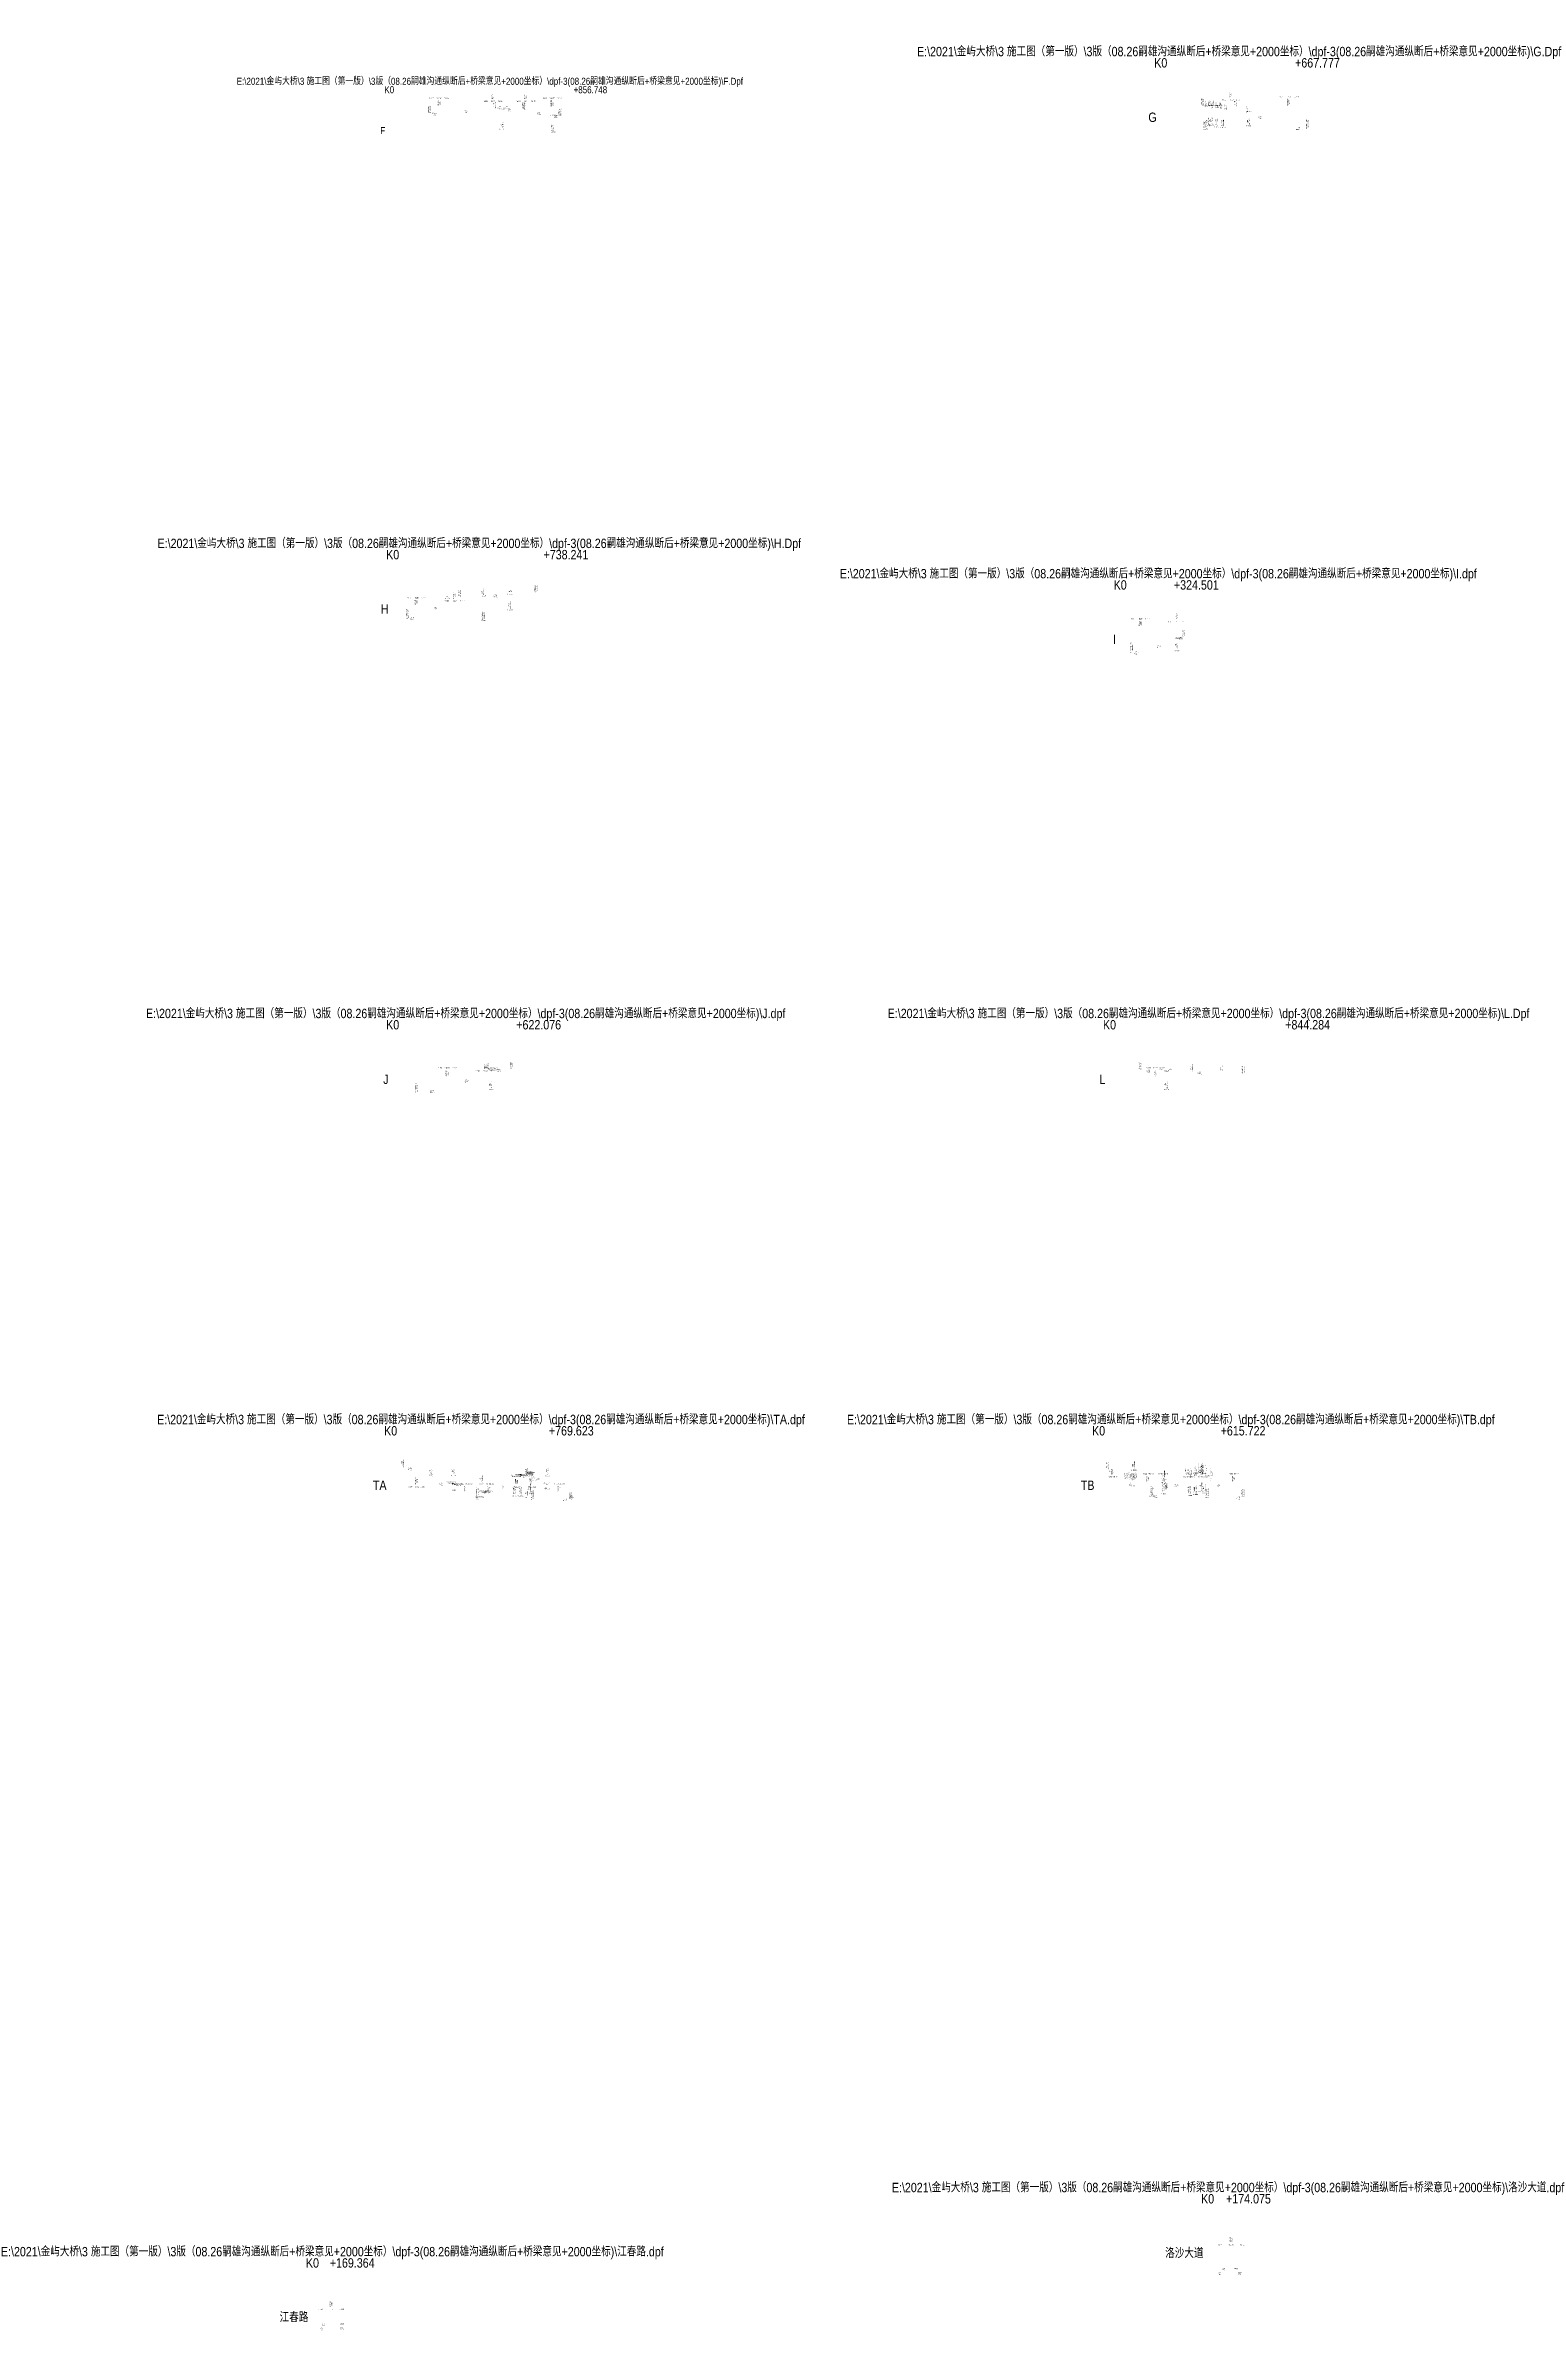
# Model space of a CAD drawing. Extents: x 0 to 558779, y 0 to 2762081.
# Drawn here: x 526284 to 532567, y 2740123 to 2749855 of the extents above; entities that cross this region are included whole.
import ezdxf
from ezdxf.enums import TextEntityAlignment as Align

# ---------------------------------------------------------------- set-up
doc = ezdxf.new("R2010")
doc.units = 0
doc.header["$LTSCALE"] = 20
doc.linetypes.add('HIDDEN', pattern=[0.375, 0.25, -0.125])
for name, color, linetype in [('BcSta', 7, 'Continuous'), ('CtrlPt', 7, 'Continuous'), ('ZdmBz-F', 3, 'Continuous'), ('ZdmBz-G', 3, 'Continuous'), ('ZdmBz-H', 3, 'Continuous'), ('ZdmBz-I', 3, 'Continuous'), ('ZdmBz-J', 3, 'Continuous'), ('ZdmBz-L', 3, 'Continuous'), ('ZdmBz-TA', 3, 'Continuous'), ('ZdmBz-TB', 3, 'Continuous'), ('ZdmBz-江春路', 3, 'Continuous'), ('ZdmBz-洛沙大道', 3, 'Continuous'), ('ZdsjName', 7, 'Continuous')]:
    doc.layers.add(name, color=color, linetype=linetype)
doc.styles.get("Standard").update_dxf_attribs({"font": 'fsdb_e.shx', "width": 0.7, "bigfont": 'hzdx.shx'})

msp = doc.modelspace()

# ---------------------------------------------------------------- texts
at = {"layer": 'BcSta', "color": 8, "width": 0.85}
for s, height, p in [('K0', 40, (531034.693, 2749749.971)), ('+667.777', 40, (531702.47, 2749749.971)), ('K0', 30, (527747.648, 2749643.306)), ('+856.748', 30, (528604.396, 2749643.306)), ('K0', 40, (527762.162, 2747654.906)), ('+738.241', 40, (528500.403, 2747654.906)), ('K0', 40, (530861.829, 2747525.865)), ('+324.501', 40, (531186.33, 2747525.865)), ('K0', 40, (527762.162, 2745652.347)), ('+622.076', 40, (528384.238, 2745652.347)), ('K0', 40, (530816.23, 2745652.347)), ('+844.284', 40, (531660.514, 2745652.347)), ('K0', 40, (527753.477, 2743922.664)), ('+769.623', 40, (528523.1, 2743922.664)), ('K0', 40, (530769.697, 2743922.664)), ('+615.722', 40, (531385.419, 2743922.664)), ('K0', 40, (531234.352, 2740651.085)), ('+174.075', 40, (531408.427, 2740651.085)), ('K0', 40, (527420.24, 2740377.914)), ('+169.364', 40, (527589.604, 2740377.914))]:
    msp.add_text(s, height=height, dxfattribs=at).set_placement(p, align=Align.BOTTOM_CENTER)
at = {"layer": 'CtrlPt', "color": 3, "width": 0.75}
for s, p in [('上跨B,16.2+7.5', (531227.97, 2749604.971)), ('上跨B,16.2+7.5', (531240.415, 2749604.971)), ('上跨E，16.8+7.5', (531241.318, 2749610.971)), ('上跨海江，15.5+7.5', (531252.902, 2749599.096)), ('上跨E，16.8+7.5', (531255.432, 2749610.971)), ('上跨海江，15.5+7.5', (531273.206, 2749599.096)), ('上跨海江，15.5+7.5', (531288.786, 2749599.096)), ('上跨HZ，15.3+7.5', (531291.6, 2749597.096)), ('上跨HZ，15+7.5', (531311.379, 2749591.846)), ('上跨TB，16+2.5+2.5', (531402.093, 2749581.346)), ('25.8-(1.8+0.2+2.5)', (530901.723, 2743760.414)), ('25.7-(1.8+0.2+2.5)', (530913.834, 2743759.414)), ('26-(1.8+0.2+2.5)', (530922.322, 2743760.164)), ('25.9-(1.8+0.2+2.5)', (530927.43, 2743761.414)), ('上跨I，14.9+（5+2.3+0.2）', (531143.097, 2743773.664)), ('上跨海江，15.2+（5+2.3+0.2）', (531163.267, 2743777.789)), ('上跨I，15.1+（5+2.3+0.2）', (531163.35, 2743775.664)), ('上跨海江，15.7+（5+2.3+0.2）', (531182.907, 2743782.789)), ('上跨B，17.2+（5+2.3+0.2）', (531199.097, 2743796.664)), ('上跨海江，15.3+（5+2.3+0.2）', (531201.345, 2743778.789)), ('上跨B，17.2+（5+2.3+0.2）', (531212.097, 2743796.664)), ('上跨A，16.5+（5+2.3+0.2）', (531213.097, 2743789.664)), ('上跨A，16.5+（5+2.3+0.2）', (531227.097, 2743789.664)), ('上跨辅路HY，14.5+（4.5+2.3+0.2）', (531251.097, 2743770.289)), ('21.8-(1.8+0.2+2.5)', (531045.527, 2743710.414)), ('22-(1.8+0.2+2.5)', (531047.245, 2743720.164)), ('21.5-(1.8+0.2+2.5)', (531054.726, 2743717.414)), ('21.8-(1.8+0.2+2.5)', (531058.746, 2743720.414))]:
    msp.add_text(s, height=3, rotation=90, dxfattribs=at).set_placement(p, align=Align.BOTTOM_CENTER)
for s, p in [('K0+193.877', (531229.17, 2749604.971)), ('K0+206.322', (531241.615, 2749604.971)), ('K0+207.225', (531242.518, 2749610.971)), ('K0+218.809', (531254.102, 2749599.096)), ('K0+221.339', (531256.632, 2749610.971)), ('K0+239.113', (531274.406, 2749599.096)), ('K0+254.693', (531289.986, 2749599.096)), ('K0+257.507', (531292.8, 2749597.096)), ('K0+277.286', (531312.579, 2749591.846)), ('K0+368', (531403.293, 2749581.346)), ('K0+132.626', (530902.923, 2743760.414)), ('K0+144.737', (530915.034, 2743759.414)), ('K0+153.225', (530923.522, 2743760.164)), ('K0+158.333', (530928.63, 2743761.414)), ('K0+374', (531144.297, 2743773.664)), ('K0+394.17', (531164.467, 2743777.789)), ('K0+394.253', (531164.55, 2743775.664)), ('K0+413.81', (531184.107, 2743782.789)), ('K0+430', (531200.297, 2743796.664)), ('K0+432.248', (531202.545, 2743778.789)), ('K0+443', (531213.297, 2743796.664)), ('K0+444', (531214.297, 2743789.664)), ('K0+458', (531228.297, 2743789.664)), ('K0+482', (531252.297, 2743770.289)), ('K0+276.43', (531046.727, 2743710.414)), ('K0+278.148', (531048.445, 2743720.164)), ('K0+285.629', (531055.926, 2743717.414)), ('K0+289.649', (531059.946, 2743720.414))]:
    msp.add_text(s, height=3, rotation=90, dxfattribs=at).set_placement(p, align=Align.TOP_CENTER)
for s, p in [('K0+469.259', (528216.907, 2749591.006)), ('K0+495.549', (528243.197, 2749591.006)), ('K0+233.378', (527995.54, 2747502.606)), ('K0+500', (528262.162, 2747530.606)), ('K0+405', (528167.162, 2745497.047)), ('K0+431', (528193.162, 2745497.047)), ('K0+220', (531036.23, 2745495.047)), ('K0+260', (531076.23, 2745495.047)), ('K0+047', (527467.24, 2740146.144)), ('K0+127', (527547.24, 2740147.744))]:
    msp.add_text(s, height=3, dxfattribs=at).set_placement(p, align=Align.TOP_CENTER)
for s, p in [('上跨江春路', (528216.907, 2749592.206)), ('上跨江春路', (528243.197, 2749592.206)), ('B匝道合流鼻端', (527995.54, 2747503.806)), ('上跨TB', (528262.162, 2747531.806)), ('上跨江春路，15.2+7.5', (528167.162, 2745498.247)), ('上跨江春路，15.2+7.5', (528193.162, 2745498.247)), ('沙经二路', (531036.23, 2745496.247)), ('沙经二路', (531076.23, 2745496.247)), ('江城左辅路', (527467.24, 2740147.344)), ('江城右辅路', (527547.24, 2740148.944))]:
    msp.add_text(s, height=3, dxfattribs=at).set_placement(p, align=Align.BOTTOM_CENTER)
at = {"layer": 'CtrlPt', "width": 0.75}
for s, p in [('上跨I,14.7+(2.3+0.2+5)', (528282.196, 2743763.564)), ('上跨海江,14.6+(5+2.3+0.2)', (528301.477, 2743762.564)), ('上跨I,15+(2.3+0.2+5)', (528301.763, 2743766.564)), ('上跨海江,15+(5+2.3+0.2)', (528318.42, 2743766.564)), ('上跨海江,15+(5+2.3+0.2)', (528322.675, 2743766.564)), ('上跨海江,14.7+(5+2.3+0.2)', (528338.499, 2743763.564)), ('上跨B,15.2+(5+2.3+0.2)', (528341.935, 2743768.564)), ('上跨A,16.4+(5+2+0.2)', (528341.237, 2743777.564)), ('上跨A,16.1+(5+2+0.2)', (528343.143, 2743774.564)), ('上跨B,15.2+(5+2.3+0.2)', (528351.28, 2743768.564)), ('上跨A,16.2+(5+2+0.2)', (528350.552, 2743775.564)), ('上跨A,15.9+(5+2+0.2)', (528352.39, 2743772.564)), ('下穿A,23.7-(1.8+0.2+2.5)', (528009.829, 2743733.564)), ('下穿A,23.1-(1.8+0.2+2.5)', (528024.458, 2743727.564)), ('下穿A,23.3-(1.8+0.2+2.5)', (528033.381, 2743728.564)), ('下穿A,22.8-(1.8+0.2+2.5)', (528042.653, 2743724.564)), ('下穿F,19.6-(1.6+0.2+2.5)', (528150.832, 2743694.564)), ('下穿F,19.8-(1.6+0.2+2.5)', (528154.063, 2743696.564)), ('下穿F,19.4-(1.6+0.2+2.5)', (528160.662, 2743692.564)), ('下穿F,19.7-(1.6+0.2+2.5)', (528167.49, 2743695.564)), ('上跨HY,13.5+(4.5+2.3+0.2)', (528364.291, 2743746.564)), ('上跨HY,13.5+(4.5+2.3+0.2)', (528365.933, 2743746.564)), ('下穿J,23.5-(2.5+2+0.2)', (528416.177, 2743729.564)), ('接HY', (528522.889, 2743674.564)), ('江城左辅路', (531301.352, 2740382.985)), ('江城右辅路', (531354.352, 2740383.585))]:
    msp.add_text(s, height=3, dxfattribs=at).set_placement(p, align=Align.BOTTOM_CENTER)
for s, p in [('K0+528.719', (528282.196, 2743762.364)), ('K0+548.286', (528301.763, 2743765.364)), ('K0+548', (528301.477, 2743761.364)), ('K0+564.943', (528318.42, 2743765.364)), ('K0+569.198', (528322.675, 2743765.364)), ('K0+585.022', (528338.499, 2743762.364)), ('K0+588.458', (528341.935, 2743767.364)), ('K0+587.76', (528341.237, 2743776.364)), ('K0+589.666', (528343.143, 2743773.364)), ('K0+597.075', (528350.552, 2743774.364)), ('K0+597.803', (528351.28, 2743767.364)), ('K0+598.913', (528352.39, 2743771.364)), ('K0+256.352', (528009.829, 2743732.364)), ('K0+270.981', (528024.458, 2743726.364)), ('K0+279.904', (528033.381, 2743727.364)), ('K0+289.176', (528042.653, 2743723.364)), ('K0+397.355', (528150.832, 2743693.364)), ('K0+400.586', (528154.063, 2743695.364)), ('K0+407.185', (528160.662, 2743691.364)), ('K0+414.013', (528167.49, 2743694.364)), ('K0+610.814', (528364.291, 2743745.364)), ('K0+612.456', (528365.933, 2743745.364)), ('K0+662.7', (528416.177, 2743728.364)), ('K0+769.412', (528522.889, 2743673.364)), ('K0+067', (531301.352, 2740381.785)), ('K0+120', (531354.352, 2740382.385))]:
    msp.add_text(s, height=3, dxfattribs=at).set_placement(p, align=Align.TOP_CENTER)
at = {"layer": 'ZdmBz-F', "linetype": 'HIDDEN', "width": 0.75001}
for s, p in [('R=14000', (527928.59, 2749630.951)), ('T=31.058', (527959.648, 2749630.951)), ('E=0.034', (527990.706, 2749630.951)), ('R=5500', (528159.398, 2749618.151)), ('T=30.25', (528189.648, 2749618.151)), ('E=0.083', (528219.898, 2749618.151)), ('R=3100', (528298.648, 2749618.151)), ('T=31', (528329.648, 2749618.151)), ('E=0.155', (528360.648, 2749618.151)), ('R=3200', (528410.887, 2749630.951)), ('T=30.557', (528441.444, 2749630.951)), ('E=0.146', (528472.002, 2749630.951))]:
    msp.add_text(s, height=4, dxfattribs=at).set_placement(p, align=Align.MIDDLE_CENTER)
for s, p in [('FK0+212', (527958.848, 2749611.101)), ('FK0+442', (528188.848, 2749638.001)), ('FK0+582', (528328.848, 2749638.001)), ('FK0+693.796', (528440.644, 2749606.901))]:
    msp.add_text(s, height=4, rotation=90, dxfattribs=at).set_placement(p, align=Align.BOTTOM_CENTER)
for s, p in [('22.090', (527960.448, 2749611.101)), ('23.930', (528190.448, 2749638.001)), ('23.510', (528330.448, 2749638.001)), ('20.939', (528442.244, 2749606.901))]:
    msp.add_text(s, height=4, rotation=90, dxfattribs=at).set_placement(p, align=Align.TOP_CENTER)
at = {"layer": 'ZdmBz-F', "width": 0.75001}
for s, rotation, p in [('F匝道桥', 90, (528196.569, 2749602.879)), ('G匝道分流鼻端', 90, (528320.671, 2749599.156)), ('江城大道左辅路', 90, (528321.98, 2749599.116)), ('金屿大桥分流鼻端', 90, (527918.589, 2749583.276)), ('0.356%', 2.040666, (527939.525, 2749564.294)), ('0.8%', 4.5739213, (528074.584, 2749574.208)), ('江春路', 90, (528228.148, 2749515.866)), ('-0.3%', 358.281642, (528259.672, 2749581.31)), ('-2.3%', 347.0472365, (528385.726, 2749566.333)), ('海江大道右辅路', 90, (528443.644, 2749505.556)), ('-0.39%', 357.765612, (528458.475, 2749552.833)), ('B匝道合流鼻端', 90, (528474.643, 2749571.871))]:
    msp.add_text(s, height=4, rotation=rotation, dxfattribs=at).set_placement(p, align=Align.BOTTOM_CENTER)
for s, rotation, p in [('FK0+449.721', 90, (528198.169, 2749602.879)), ('FK0+573.823', 90, (528322.271, 2749599.156)), ('FK0+575.132', 90, (528323.58, 2749599.116)), ('FK0+171.741', 90, (527920.189, 2749583.276)), ('40.189', 2.040666, (527939.582, 2749562.695)), ('230', 4.5739213, (528074.712, 2749572.613)), ('FK0+481.3', 90, (528229.748, 2749515.866)), ('140', 358.281642, (528259.624, 2749579.711)), ('111.796', 347.0472365, (528385.367, 2749564.774)), ('FK0+696.796', 90, (528445.244, 2749505.556)), ('33.999', 357.765612, (528458.413, 2749551.234)), ('FK0+727.795', 90, (528476.243, 2749571.871))]:
    msp.add_text(s, height=4, rotation=rotation, dxfattribs=at).set_placement(p, align=Align.TOP_CENTER)
for s, p in [('H=23.813', (528228.948, 2749586.431)), ('H=21.046', (528444.444, 2749558.767)), ('H=15.106', (528228.948, 2749499.366)), ('H=13.775', (528444.444, 2749486.056))]:
    msp.add_text(s, height=4, dxfattribs=at).set_placement(p, align=Align.MIDDLE_CENTER)
at = {"layer": 'ZdmBz-G', "width": 0.75001}
for s, rotation, p in [('金屿大桥分流鼻端', 90, (531211.95, 2749613.385)), ('0.491%', 2.8122024, (531273.693, 2749596.679)), ('G匝道桥', 90, (531353.609, 2749611.488)), ('海江大道右辅路', 90, (531223.718, 2749518.321)), ('B匝道', 90, (531234.927, 2749532.631)), ('E匝道', 90, (531248.147, 2749536.711)), ('海江大道主路', 90, (531273.006, 2749529.111)), ('海江大道左辅路', 90, (531298.354, 2749525.641)), ('TB慢行道', 90, (531408.412, 2749532.841)), ('-4%', 338.1985945, (531457.661, 2749550.549)), ('0.044%', 0.2497008, (531620.105, 2749501.713)), ('海江大道左辅路合流鼻端', 90, (531659.369, 2749521.587))]:
    msp.add_text(s, height=4, rotation=rotation, dxfattribs=at).set_placement(p, align=Align.BOTTOM_CENTER)
for s, rotation, p in [('GK0+178.057', 90, (531213.55, 2749613.385)), ('GK0+319.716', 90, (531355.209, 2749611.488)), ('GK0+189.825', 90, (531225.318, 2749518.321)), ('GK0+201.034', 90, (531236.527, 2749532.631)), ('GK0+214.254', 90, (531249.747, 2749536.711)), ('121.921', 2.8122024, (531273.772, 2749595.081)), ('GK0+239.113', 90, (531274.606, 2749529.111)), ('GK0+264.461', 90, (531299.954, 2749525.641)), ('GK0+374.519', 90, (531410.012, 2749532.841)), ('245.342', 338.1985945, (531457.067, 2749549.064)), ('GK0+625.476', 90, (531660.969, 2749521.587)), ('80.147', 0.2497008, (531620.112, 2749500.113))]:
    msp.add_text(s, height=4, rotation=rotation, dxfattribs=at).set_placement(p, align=Align.TOP_CENTER)
for s, p in [('H=24.349', (531224.518, 2749598.463)), ('H=24.404', (531235.727, 2749599.013)), ('H=24.469', (531248.947, 2749599.663)), ('H=24.591', (531273.806, 2749600.884)), ('H=24.716', (531299.154, 2749602.129)), ('H=15.816', (531235.727, 2749513.131)), ('H=16.224', (531248.947, 2749517.211)), ('H=15.464', (531273.806, 2749509.611)), ('H=15.117', (531299.154, 2749506.141)), ('H=21.910', (531409.212, 2749574.067)), ('H=15.837', (531409.212, 2749513.341)), ('H=14.385', (531224.518, 2749498.821))]:
    msp.add_text(s, height=4, dxfattribs=at).set_placement(p, align=Align.MIDDLE_CENTER)
at = {"layer": 'ZdmBz-G', "linetype": 'HIDDEN', "width": 0.75001}
for s, p in [('R=1350', (531304.377, 2749624.816)), ('T=30.316', (531334.693, 2749624.816)), ('E=0.34', (531365.009, 2749624.816)), ('R=1700', (531545.664, 2749637.616)), ('T=34.37', (531580.035, 2749637.616)), ('E=0.347', (531614.405, 2749637.616))]:
    msp.add_text(s, height=4, dxfattribs=at).set_placement(p, align=Align.MIDDLE_CENTER)
for s, p in [('GK0+300', (531333.893, 2749644.666)), ('GK0+545.342', (531579.235, 2749613.566))]:
    msp.add_text(s, height=4, rotation=90, dxfattribs=at).set_placement(p, align=Align.BOTTOM_CENTER)
for s, p in [('24.890', (531335.493, 2749644.666)), ('15.077', (531580.835, 2749613.566))]:
    msp.add_text(s, height=4, rotation=90, dxfattribs=at).set_placement(p, align=Align.TOP_CENTER)
at = {"layer": 'ZdmBz-H', "linetype": 'HIDDEN', "width": 0.75001}
for s, p in [('R=1650', (527831.6, 2747502.986)), ('T=30.562', (527862.162, 2747502.986)), ('E=0.283', (527892.724, 2747502.986)), ('R=1530', (527991.81, 2747490.186)), ('T=33.372', (528025.182, 2747490.186)), ('E=0.364', (528058.554, 2747490.186))]:
    msp.add_text(s, height=4, dxfattribs=at).set_placement(p, align=Align.MIDDLE_CENTER)
for s, p in [('HK0+100', (527861.362, 2747483.136)), ('HK0+263.02', (528024.382, 2747513.186))]:
    msp.add_text(s, height=4, rotation=90, dxfattribs=at).set_placement(p, align=Align.BOTTOM_CENTER)
for s, p in [('16.234', (527862.962, 2747483.136)), ('24.385', (528025.982, 2747513.186))]:
    msp.add_text(s, height=4, rotation=90, dxfattribs=at).set_placement(p, align=Align.TOP_CENTER)
at = {"layer": 'ZdmBz-H', "width": 0.75001}
for s, rotation, p in [('5%', 26.5650568, (527943.314, 2747458.72)), ('E匝道合流鼻端', 90, (528047.969, 2747520.764)), ('H匝道桥', 90, (528146.017, 2747527.016)), ('0.638%', 3.6485628, (528199.032, 2747510.647)), ('TB慢行桥', 90, (528260.856, 2747471.516)), ('金屿大桥合流鼻端', 90, (528372.38, 2747541.45)), ('海江大道左辅路分流鼻端', 90, (527825.94, 2747433.161)), ('1.295%', 7.3814464, (527844.348, 2747415.748)), ('海江大道左辅路慢行道', 90, (528148.073, 2747425.616))]:
    msp.add_text(s, height=4, rotation=rotation, dxfattribs=at).set_placement(p, align=Align.BOTTOM_CENTER)
for s, rotation, p in [('163.02', 26.5650568, (527944.03, 2747457.289)), ('HK0+286.607', 90, (528049.569, 2747520.764)), ('HK0+384.655', 90, (528147.617, 2747527.016)), ('347.803', 3.6485628, (528199.134, 2747509.05)), ('HK0+499.494', 90, (528262.456, 2747471.516)), ('HK0+611.018', 90, (528373.98, 2747541.45)), ('HK0+064.578', 90, (527827.54, 2747433.161)), ('35.422', 7.3814464, (527844.554, 2747414.162)), ('HK0+386.711', 90, (528149.673, 2747425.616))]:
    msp.add_text(s, height=4, rotation=rotation, dxfattribs=at).set_placement(p, align=Align.TOP_CENTER)
for s, p in [('H=25.174', (528148.873, 2747511.647)), ('H=25.893', (528261.656, 2747518.838)), ('H=14.621', (528148.873, 2747406.116)), ('H=19.211', (528261.656, 2747452.016))]:
    msp.add_text(s, height=4, dxfattribs=at).set_placement(p, align=Align.MIDDLE_CENTER)
at = {"layer": 'ZdmBz-I', "linetype": 'HIDDEN', "width": 0.75001}
for s, p in [('R=1150', (530916.628, 2747413.51)), ('T=30.201', (530946.829, 2747413.51)), ('E=0.397', (530977.03, 2747413.51)), ('R=2100', (531075.785, 2747400.71)), ('T=28.252', (531104.038, 2747400.71)), ('E=0.19', (531132.29, 2747400.71))]:
    msp.add_text(s, height=4, dxfattribs=at).set_placement(p, align=Align.MIDDLE_CENTER)
for s, p in [('IK0+085', (530946.029, 2747393.66)), ('IK0+242.208', (531103.237, 2747424.76))]:
    msp.add_text(s, height=4, rotation=90, dxfattribs=at).set_placement(p, align=Align.BOTTOM_CENTER)
for s, p in [('13.938', (530947.629, 2747393.66)), ('20.226', (531104.838, 2747424.76))]:
    msp.add_text(s, height=4, rotation=90, dxfattribs=at).set_placement(p, align=Align.TOP_CENTER)
at = {"layer": 'ZdmBz-I', "width": 0.75001}
for s, rotation, p in [('C匝道合流鼻端', 90, (531132.447, 2747352.449)), ('海江大道左辅路分流鼻端', 90, (530910.628, 2747290.175)), ('-1.252%', 352.8616856, (530929.228, 2747268.252)), ('4%', 21.8014032, (531025.136, 2747297.426)), ('TA慢行道', 90, (531103.202, 2747298.371)), ('1.309%', 7.4593177, (531118.538, 2747330.83))]:
    msp.add_text(s, height=4, rotation=rotation, dxfattribs=at).set_placement(p, align=Align.BOTTOM_CENTER)
for s, rotation, p in [('IK0+271.418', 90, (531134.047, 2747352.449)), ('IK0+049.599', 90, (530912.228, 2747290.175)), ('35.401', 352.8616856, (530929.029, 2747266.664)), ('157.208', 21.8014032, (531025.73, 2747295.94)), ('IK0+242.173', 90, (531104.802, 2747298.371)), ('29.209', 7.4593177, (531118.746, 2747329.244))]:
    msp.add_text(s, height=4, rotation=rotation, dxfattribs=at).set_placement(p, align=Align.TOP_CENTER)
for s, p in [('H=20.035', (531104.002, 2747331.215)), ('H=14.611', (531104.002, 2747276.975))]:
    msp.add_text(s, height=4, dxfattribs=at).set_placement(p, align=Align.MIDDLE_CENTER)
at = {"layer": 'ZdmBz-J', "linetype": 'HIDDEN', "width": 0.75001}
for s, p in [('JK0+395', (528156.362, 2745507.477)), ('JK0+231.804', (527993.166, 2745476.377))]:
    msp.add_text(s, height=4, rotation=90, dxfattribs=at).set_placement(p, align=Align.BOTTOM_CENTER)
for s, p in [('23.436', (528157.962, 2745507.477)), ('15.276', (527994.766, 2745476.377))]:
    msp.add_text(s, height=4, rotation=90, dxfattribs=at).set_placement(p, align=Align.TOP_CENTER)
at = {"layer": 'ZdmBz-J', "width": 0.75001}
for s, rotation, p in [('JK0+402.32', 90, (528165.282, 2745506.104)), ('JK0+508.44', 90, (528271.402, 2745511.883)), ('JK0+103.391', 90, (527866.353, 2745414.112)), ('163.196', 26.5650596, (528075.922, 2745445.191)), ('JK0+418.857', 90, (528181.819, 2745428.812)), ('113.474', 3.1171401, (528213.943, 2745488.996)), ('128.412', 5.1153097, (527929.831, 2745398.563))]:
    msp.add_text(s, height=4, rotation=rotation, dxfattribs=at).set_placement(p, align=Align.TOP_CENTER)
for s, rotation, p in [('金屿大桥合流鼻端', 90, (528269.802, 2745511.883)), ('江城大道左辅路分流鼻端', 90, (527864.753, 2745414.112)), ('5%', 26.5650596, (528075.206, 2745446.622)), ('J匝道桥', 90, (528163.682, 2745506.104)), ('江春路', 90, (528180.219, 2745428.812)), ('0.545%', 3.1171401, (528213.856, 2745490.594)), ('0.895%', 5.1153097, (527929.688, 2745400.156))]:
    msp.add_text(s, height=4, rotation=rotation, dxfattribs=at).set_placement(p, align=Align.BOTTOM_CENTER)
at = {"layer": 'ZdmBz-J', "linetype": 'HIDDEN', "width": 0.75001}
for s, p in [('R=1500', (527963.179, 2745500.427)), ('T=30.786', (527993.966, 2745500.427)), ('E=0.316', (528024.752, 2745500.427)), ('R=1500', (528123.746, 2745487.627)), ('T=33.416', (528157.162, 2745487.627)), ('E=0.372', (528190.578, 2745487.627))]:
    msp.add_text(s, height=4, dxfattribs=at).set_placement(p, align=Align.MIDDLE_CENTER)
at = {"layer": 'ZdmBz-J', "width": 0.75001}
for s, p in [('H=23.535', (528181.019, 2745492.7)), ('H=15.166', (528181.019, 2745409.007))]:
    msp.add_text(s, height=4, dxfattribs=at).set_placement(p, align=Align.MIDDLE_CENTER)
at = {"layer": 'ZdmBz-L', "width": 0.75001}
for s, rotation, p in [('C匝道分流鼻端', 90, (530946.321, 2745509.433)), ('-0.612%', 356.4972173, (530980.105, 2745487.716)), ('江春路', 90, (531057.825, 2745428.687)), ('L匝道桥', 90, (531166.149, 2745500.247)), ('-0.335%', 358.082677, (531200.018, 2745479.441)), ('江夏路', 90, (531293.407, 2745495.987)), ('金屿大桥合流鼻端', 90, (531386.036, 2745492.886))]:
    msp.add_text(s, height=4, rotation=rotation, dxfattribs=at).set_placement(p, align=Align.BOTTOM_CENTER)
for s, rotation, p in [('LK0+130.891', 90, (530947.921, 2745509.433)), ('LK0+350.719', 90, (531167.749, 2745500.247)), ('65.869', 356.4972173, (530980.007, 2745486.119)), ('LK0+242.395', 90, (531059.425, 2745428.687)), ('374.001', 358.082677, (531199.964, 2745477.841)), ('LK0+477.977', 90, (531295.007, 2745495.987)), ('LK0+570.606', 90, (531387.636, 2745492.886))]:
    msp.add_text(s, height=4, rotation=rotation, dxfattribs=at).set_placement(p, align=Align.TOP_CENTER)
at = {"layer": 'ZdmBz-L', "linetype": 'HIDDEN', "width": 0.75001}
for s, p in [('R=22000', (530982.482, 2745500.427)), ('T=30.509', (531012.99, 2745500.427)), ('E=0.021', (531043.499, 2745500.427))]:
    msp.add_text(s, height=4, dxfattribs=at).set_placement(p, align=Align.MIDDLE_CENTER)
msp.add_text('LK0+196.76', height=4, rotation=90, dxfattribs=at).set_placement((531012.19, 2745477.427), align=Align.BOTTOM_CENTER)
msp.add_text('23.255', height=4, rotation=90, dxfattribs=at).set_placement((531013.791, 2745477.427), align=Align.TOP_CENTER)
at = {"layer": 'ZdmBz-L', "width": 0.75001}
for s, p in [('H=23.103', (531058.625, 2745488.373)), ('H=15.184', (531058.625, 2745409.187))]:
    msp.add_text(s, height=4, dxfattribs=at).set_placement(p, align=Align.MIDDLE_CENTER)
at = {"layer": 'ZdmBz-TA', "width": 0.75001}
for s, rotation, p in [('主桥分流鼻端', 90, (527804.94, 2743815.762)), ('-0.656%', 356.2477982, (527834.777, 2743792.66)), ('TA人行1号桥', 90, (527925.25, 2743774.556)), ('A匝道', 90, (528018.939, 2743784.404)), ('-0.3%', 358.281642, (528320.501, 2743761.109)), ('TA人行2号桥', 90, (528333.627, 2743780.391)), ('D匝道', 90, (528421.179, 2743784.234)), ('-6%', 329.0362435, (527968.505, 2743728.016)), ('海江大道左辅路慢行道', 90, (528122.858, 2743693.374)), ('0.6%', 3.4336304, (528122.929, 2743668.528)), ('I匝道', 90, (528139.582, 2743749.014)), ('7.8%', 37.9542309, (528230.985, 2743716.631)), ('海江大道左辅路', 90, (528281.136, 2743698.138)), ('海江大道主路', 90, (528306.819, 2743698.124)), ('E匝道', 90, (528332.896, 2743690.794)), ('B匝道', 90, (528345.831, 2743711.093)), ('海江大道右辅路', 90, (528357.053, 2743682.72)), ('-8%', 321.3401917, (528411.977, 2743712.004)), ('-1.5%', 351.4692344, (528497.302, 2743660.315)), ('接江城大道辅路', 90, (528522.3, 2743677.655))]:
    msp.add_text(s, height=4, rotation=rotation, dxfattribs=at).set_placement(p, align=Align.BOTTOM_CENTER)
for s, rotation, p in [('TAK0+052.263', 90, (527806.54, 2743815.762)), ('57.969', 356.2477982, (527834.672, 2743791.063)), ('TAK0+172.573', 90, (527926.85, 2743774.556)), ('TAK0+266.262', 90, (528020.539, 2743784.404)), ('TAK0+386.905', 90, (528141.182, 2743749.014)), ('TAK0+580.95', 90, (528335.227, 2743780.391)), ('TAK0+668.502', 90, (528422.779, 2743784.234)), ('208.768', 329.0362435, (527967.682, 2743726.644)), ('101', 3.4336304, (528123.025, 2743666.931)), ('TAK0+370.181', 90, (528124.458, 2743693.374)), ('116', 37.9542309, (528231.969, 2743715.369)), ('TAK0+528.459', 90, (528282.736, 2743698.138)), ('TAK0+554.142', 90, (528308.419, 2743698.124)), ('62', 358.281642, (528320.453, 2743759.51)), ('TAK0+580.219', 90, (528334.496, 2743690.794)), ('TAK0+593.154', 90, (528347.431, 2743711.093)), ('TAK0+604.376', 90, (528358.653, 2743682.72)), ('120', 321.3401917, (528410.977, 2743710.755)), ('TAK0+769.623', 90, (528523.9, 2743677.655)), ('51.412', 351.4692344, (528497.064, 2743658.733))]:
    msp.add_text(s, height=4, rotation=rotation, dxfattribs=at).set_placement(p, align=Align.TOP_CENTER)
for s, p in [('H=23.574', (528019.739, 2743763.404)), ('H=23.234', (528281.936, 2743760.004)), ('H=23.803', (528307.619, 2743765.696)), ('H=23.725', (528333.696, 2743764.913)), ('H=23.611', (528346.631, 2743763.776)), ('H=23.117', (528357.853, 2743758.833)), ('H=23.557', (528421.979, 2743763.234)), ('H=17.368', (528019.739, 2743701.343)), ('H=14.511', (528123.658, 2743672.771)), ('H=14.471', (528123.658, 2743672.374)), ('H=20.035', (528140.382, 2743728.014)), ('H=14.611', (528140.382, 2743673.774)), ('H=14.912', (528281.936, 2743676.784)), ('H=14.946', (528307.619, 2743677.124)), ('H=14.213', (528333.696, 2743669.794)), ('H=16.168', (528346.631, 2743689.344)), ('H=13.361', (528357.853, 2743661.274)), ('H=18.031', (528421.979, 2743707.978))]:
    msp.add_text(s, height=4, dxfattribs=at).set_placement(p, align=Align.MIDDLE_CENTER)
at = {"layer": 'ZdmBz-TA', "linetype": 'HIDDEN', "width": 0.75001}
for s, p in [('R=1000', (527836.988, 2743716.264)), ('T=26.721', (527863.709, 2743716.264)), ('E=0.357', (527890.43, 2743716.264)), ('R=600', (528052.677, 2743729.064)), ('T=19.8', (528072.477, 2743729.064)), ('E=0.327', (528092.277, 2743729.064)), ('R=350', (528160.877, 2743729.064)), ('T=12.6', (528173.477, 2743729.064)), ('E=0.227', (528186.077, 2743729.064)), ('R=300', (528277.327, 2743716.264)), ('T=12.15', (528289.477, 2743716.264)), ('E=0.246', (528301.627, 2743716.264)), ('R=300', (528339.927, 2743716.264)), ('T=11.55', (528351.477, 2743716.264)), ('E=0.222', (528363.027, 2743716.264)), ('R=400', (528458.477, 2743729.064)), ('T=13', (528471.477, 2743729.064)), ('E=0.211', (528484.477, 2743729.064))]:
    msp.add_text(s, height=4, dxfattribs=at).set_placement(p, align=Align.MIDDLE_CENTER)
for s, p in [('TAK0+110.232', (527862.909, 2743741.364)), ('TAK0+319', (528071.677, 2743708.164)), ('TAK0+420', (528172.677, 2743708.164)), ('TAK0+536', (528288.677, 2743737.164)), ('TAK0+598', (528350.677, 2743737.164)), ('TAK0+718', (528470.677, 2743708.164))]:
    msp.add_text(s, height=4, rotation=90, dxfattribs=at).set_placement(p, align=Align.BOTTOM_CENTER)
for s, p in [('26.730', (527864.509, 2743741.364)), ('14.204', (528073.277, 2743708.164)), ('14.810', (528174.277, 2743708.164)), ('23.858', (528290.277, 2743737.164)), ('23.672', (528352.277, 2743737.164)), ('14.072', (528472.277, 2743708.164))]:
    msp.add_text(s, height=4, rotation=90, dxfattribs=at).set_placement(p, align=Align.TOP_CENTER)
at = {"layer": 'ZdmBz-TB', "width": 0.75001}
for s, rotation, p in [('主桥合流鼻端', 90, (530808.373, 2743808.416)), ('-0.743%', 355.7533536, (530819.676, 2743786.438)), ('TB人行1号桥', 90, (530886.137, 2743760.745)), ('H匝道', 90, (530918.796, 2743807.594)), ('G匝道', 90, (531046.863, 2743767.764)), ('0.95%', 5.4268125, (531185.621, 2743770.098)), ('TB人行2号桥', 90, (531210.247, 2743792.21)), ('-7.8%', 322.0457691, (530905.189, 2743727.022)), ('海江大道左辅路慢行道', 90, (530997.612, 2743697.684)), ('1.5%', 8.5307656, (531012.071, 2743673.557)), ('8%', 38.6598051, (531099.69, 2743722.67)), ('海江大道左辅路', 90, (531156.059, 2743702.605)), ('海江大道主路', 90, (531181.389, 2743704.214)), ('E匝道', 90, (531206.46, 2743716.809)), ('B匝道', 90, (531220.003, 2743711.908)), ('海江大道右辅路', 90, (531232.92, 2743692.284)), ('-8%', 321.3401917, (531280.697, 2743721.176)), ('-0.4%', 357.70939, (531365.09, 2743668.936)), ('接江城大道左辅路', 90, (531384.619, 2743689.323))]:
    msp.add_text(s, height=4, rotation=rotation, dxfattribs=at).set_placement(p, align=Align.BOTTOM_CENTER)
for s, rotation, p in [('TBK0+039.476', 90, (530809.973, 2743808.416)), ('20.16', 355.7533536, (530819.558, 2743784.842)), ('TBK0+117.24', 90, (530887.737, 2743760.745)), ('TBK0+149.899', 90, (530920.396, 2743807.594)), ('TBK0+277.966', 90, (531048.463, 2743767.764)), ('60', 5.4268125, (531185.773, 2743768.505)), ('TBK0+441.35', 90, (531211.847, 2743792.21)), ('150', 322.0457691, (530904.205, 2743725.761)), ('TBK0+228.715', 90, (530999.212, 2743697.684)), ('64.985', 8.5307656, (531012.308, 2743671.974)), ('111.015', 38.6598051, (531100.689, 2743721.421)), ('TBK0+387.162', 90, (531157.659, 2743702.605)), ('TBK0+412.492', 90, (531182.989, 2743704.214)), ('TBK0+437.563', 90, (531208.06, 2743716.809)), ('TBK0+451.106', 90, (531221.603, 2743711.908)), ('TBK0+464.023', 90, (531234.52, 2743692.284)), ('129', 321.3401917, (531279.697, 2743719.927)), ('40.722', 357.70939, (531365.026, 2743667.338)), ('TBK0+615.722', 90, (531386.219, 2743689.323))]:
    msp.add_text(s, height=4, rotation=rotation, dxfattribs=at).set_placement(p, align=Align.TOP_CENTER)
at = {"layer": 'ZdmBz-TB', "linetype": 'HIDDEN', "width": 0.75001}
for s, p in [('TBK0+060', (530828.897, 2743778.844)), ('TBK0+386', (531154.897, 2743778.844)), ('TBK0+446', (531214.897, 2743778.844)), ('TBK0+210', (530978.897, 2743749.844)), ('TBK0+274.985', (531043.882, 2743745.644)), ('TBK0+575', (531343.897, 2743749.844))]:
    msp.add_text(s, height=4, rotation=90, dxfattribs=at).set_placement(p, align=Align.BOTTOM_CENTER)
for s, p in [('26.223', (530830.497, 2743778.844)), ('24.379', (531156.497, 2743778.844)), ('24.949', (531216.497, 2743778.844)), ('14.523', (530980.497, 2743749.844)), ('15.498', (531045.482, 2743745.644)), ('14.629', (531345.497, 2743749.844))]:
    msp.add_text(s, height=4, rotation=90, dxfattribs=at).set_placement(p, align=Align.TOP_CENTER)
at = {"layer": 'ZdmBz-TB', "width": 0.75001}
for s, p in [('H=25.893', (530919.596, 2743786.594)), ('H=24.150', (531156.859, 2743769.161)), ('H=24.630', (531182.189, 2743773.968)), ('H=24.827', (531207.26, 2743775.935)), ('H=24.425', (531220.803, 2743771.913)), ('H=23.507', (531233.72, 2743762.733)), ('H=19.211', (530919.596, 2743719.77)), ('H=14.902', (530998.412, 2743676.684)), ('H=14.803', (530998.412, 2743675.699)), ('H=21.910', (531047.663, 2743746.764)), ('H=15.837', (531047.663, 2743686.031)), ('H=15.154', (531156.859, 2743679.204)), ('H=15.555', (531182.189, 2743683.214)), ('H=16.773', (531207.26, 2743695.394)), ('H=16.209', (531220.803, 2743689.754)), ('H=14.362', (531233.72, 2743671.284))]:
    msp.add_text(s, height=4, dxfattribs=at).set_placement(p, align=Align.MIDDLE_CENTER)
at = {"layer": 'ZdmBz-TB', "linetype": 'HIDDEN', "width": 0.75001}
for s, p in [('R=300', (530965.747, 2743770.744)), ('T=13.95', (530979.697, 2743770.744)), ('E=0.324', (530993.647, 2743770.744)), ('R=350', (531033.307, 2743770.744)), ('T=11.375', (531044.682, 2743770.744)), ('E=0.185', (531056.057, 2743770.744)), ('R=300', (531333.297, 2743770.744)), ('T=11.4', (531344.697, 2743770.744)), ('E=0.217', (531356.097, 2743770.744)), ('R=300', (530819.111, 2743757.944)), ('T=10.586', (530829.697, 2743757.944)), ('E=0.187', (530840.283, 2743757.944)), ('R=450', (531139.835, 2743757.944)), ('T=15.862', (531155.697, 2743757.944)), ('E=0.28', (531171.559, 2743757.944)), ('R=300', (531202.272, 2743757.944)), ('T=13.425', (531215.697, 2743757.944)), ('E=0.3', (531229.122, 2743757.944))]:
    msp.add_text(s, height=4, dxfattribs=at).set_placement(p, align=Align.MIDDLE_CENTER)
at = {"layer": 'ZdmBz-江春路', "linetype": 'HIDDEN', "width": 0.75001}
for s, p in [('R=7200', (527455.24, 2740213.194)), ('T=45', (527500.24, 2740213.194)), ('E=0.141', (527545.24, 2740213.194))]:
    msp.add_text(s, height=4, dxfattribs=at).set_placement(p, align=Align.MIDDLE_CENTER)
msp.add_text('JCK0+080', height=4, rotation=90, dxfattribs=at).set_placement((527499.44, 2740234.094), align=Align.BOTTOM_CENTER)
msp.add_text('15.350', height=4, rotation=90, dxfattribs=at).set_placement((527501.04, 2740234.094), align=Align.TOP_CENTER)
at = {"layer": 'ZdmBz-江春路', "width": 0.75001}
for s, rotation, p in [('0.9%', 5.1427646, (527460.168, 2740128.611)), ('-0.35%', 357.9954628, (527545.093, 2740130.645))]:
    msp.add_text(s, height=4, rotation=rotation, dxfattribs=at).set_placement(p, align=Align.BOTTOM_CENTER)
for s, rotation, p in [('80', 5.1427646, (527460.312, 2740127.017)), ('89.651', 357.9954628, (527545.038, 2740129.046))]:
    msp.add_text(s, height=4, rotation=rotation, dxfattribs=at).set_placement(p, align=Align.TOP_CENTER)
at = {"layer": 'ZdmBz-洛沙大道', "linetype": 'HIDDEN', "width": 0.75001}
for s, p in [('R=7500', (531287.477, 2740486.365)), ('T=46.875', (531334.352, 2740486.365)), ('E=0.146', (531381.227, 2740486.365))]:
    msp.add_text(s, height=4, dxfattribs=at).set_placement(p, align=Align.MIDDLE_CENTER)
msp.add_text('LSK0+100', height=4, rotation=90, dxfattribs=at).set_placement((531333.552, 2740507.265), align=Align.BOTTOM_CENTER)
msp.add_text('11.519', height=4, rotation=90, dxfattribs=at).set_placement((531335.152, 2740507.265), align=Align.TOP_CENTER)
at = {"layer": 'ZdmBz-洛沙大道', "width": 0.75001}
for s, rotation, p in [('0.6%', 3.4336304, (531284.304, 2740364.069)), ('-0.65%', 356.281006, (531371.441, 2740364.661))]:
    msp.add_text(s, height=4, rotation=rotation, dxfattribs=at).set_placement(p, align=Align.BOTTOM_CENTER)
for s, rotation, p in [('100', 3.4336304, (531284.4, 2740362.472)), ('74.075', 356.281006, (531371.338, 2740363.064))]:
    msp.add_text(s, height=4, rotation=rotation, dxfattribs=at).set_placement(p, align=Align.TOP_CENTER)
at = {"layer": 'ZdsjName', "color": 3, "width": 0.85}
for s, height, p in [('E:\\2021\\金屿大桥\\3 施工图（第一版）\\3版（08.26嗣雄沟通纵断后+桥梁意见+2000坐标）\\dpf-3(08.26嗣雄沟通纵断后+桥梁意见+2000坐标)\\G.Dpf', 40, (531368.581, 2749797.971)), ('E:\\2021\\金屿大桥\\3 施工图（第一版）\\3版（08.26嗣雄沟通纵断后+桥梁意见+2000坐标）\\dpf-3(08.26嗣雄沟通纵断后+桥梁意见+2000坐标)\\F.Dpf', 30, (528176.022, 2749679.306)), ('E:\\2021\\金屿大桥\\3 施工图（第一版）\\3版（08.26嗣雄沟通纵断后+桥梁意见+2000坐标）\\dpf-3(08.26嗣雄沟通纵断后+桥梁意见+2000坐标)\\H.Dpf', 40, (528131.282, 2747702.906)), ('E:\\2021\\金屿大桥\\3 施工图（第一版）\\3版（08.26嗣雄沟通纵断后+桥梁意见+2000坐标）\\dpf-3(08.26嗣雄沟通纵断后+桥梁意见+2000坐标)\\I.dpf', 40, (531024.079, 2747573.865)), ('E:\\2021\\金屿大桥\\3 施工图（第一版）\\3版（08.26嗣雄沟通纵断后+桥梁意见+2000坐标）\\dpf-3(08.26嗣雄沟通纵断后+桥梁意见+2000坐标)\\J.dpf', 40, (528073.2, 2745700.347)), ('E:\\2021\\金屿大桥\\3 施工图（第一版）\\3版（08.26嗣雄沟通纵断后+桥梁意见+2000坐标）\\dpf-3(08.26嗣雄沟通纵断后+桥梁意见+2000坐标)\\L.Dpf', 40, (531238.372, 2745700.347)), ('E:\\2021\\金屿大桥\\3 施工图（第一版）\\3版（08.26嗣雄沟通纵断后+桥梁意见+2000坐标）\\dpf-3(08.26嗣雄沟通纵断后+桥梁意见+2000坐标)\\TA.dpf', 40, (528138.288, 2743970.664)), ('E:\\2021\\金屿大桥\\3 施工图（第一版）\\3版（08.26嗣雄沟通纵断后+桥梁意见+2000坐标）\\dpf-3(08.26嗣雄沟通纵断后+桥梁意见+2000坐标)\\TB.dpf', 40, (531077.558, 2743970.664)), ('E:\\2021\\金屿大桥\\3 施工图（第一版）\\3版（08.26嗣雄沟通纵断后+桥梁意见+2000坐标）\\dpf-3(08.26嗣雄沟通纵断后+桥梁意见+2000坐标)\\洛沙大道.dpf', 40, (531321.39, 2740699.085)), ('E:\\2021\\金屿大桥\\3 施工图（第一版）\\3版（08.26嗣雄沟通纵断后+桥梁意见+2000坐标）\\dpf-3(08.26嗣雄沟通纵断后+桥梁意见+2000坐标)\\江春路.dpf', 40, (527504.922, 2740425.914))]:
    msp.add_text(s, height=height, dxfattribs=at).set_placement(p, align=Align.BOTTOM_CENTER)
for s, height, p in [('F', 30, (527730.148, 2749493.306)), ('G', 40, (531017.193, 2749549.971)), ('H', 40, (527744.662, 2747454.906)), ('I', 40, (530844.329, 2747325.865)), ('J', 40, (527744.662, 2745452.347)), ('L', 40, (530798.73, 2745452.347)), ('TA', 40, (527735.977, 2743722.664)), ('TB', 40, (530752.197, 2743722.664)), ('洛沙大道', 40, (531216.852, 2740451.085)), ('江春路', 40, (527402.74, 2740177.914))]:
    msp.add_text(s, height=height, dxfattribs=at).set_placement(p, align=Align.MIDDLE_RIGHT)

doc.saveas('drawing.dxf')
